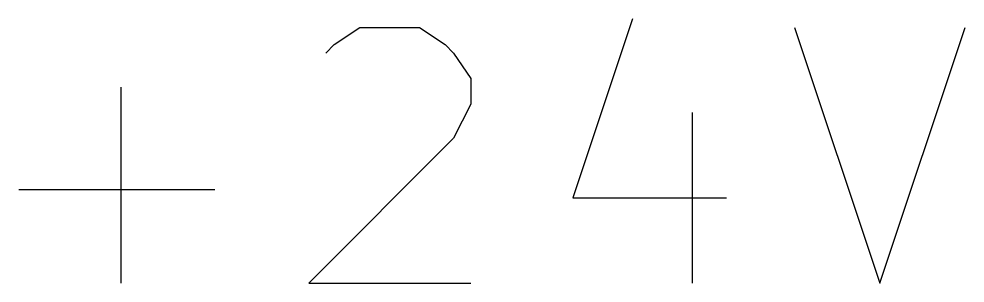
# Model space of a CAD drawing. Extents: x 4000 to 326700, y 4000 to 230000.
# Drawn here: x 223470 to 224580, y 121900 to 122210 of the extents above; entities that cross this region are included whole.
import ezdxf

# ---------------------------------------------------------------- set-up
doc = ezdxf.new("R2010")
doc.units = 0
doc.layers.add('CYAN', color=4, linetype='CONTINUOUS')

msp = doc.modelspace()

# ---------------------------------------------------------------- linework, layer by layer
at = {"layer": 'CYAN'}
for p, q in [((223840, 122180), (223870, 122200)), ((223870, 122200), (223940, 122200)), ((223940, 122200), (223970, 122180)), ((224190, 122210), (224120, 122000)), ((224380, 122200), (224480, 121900)), ((224480, 121900), (224580, 122200)), ((223830, 122170), (223840, 122180)), ((223970, 122180), (223980, 122170)), ((223980, 122170), (224000, 122140)), ((224000, 122140), (224000, 122110)), ((223590, 121900), (223590, 122130)), ((224000, 122110), (223980, 122070)), ((224260, 122100), (224260, 121900)), ((223980, 122070), (223810, 121900)), ((223470, 122010), (223700, 122010)), ((224120, 122000), (224300, 122000)), ((223810, 121900), (224000, 121900))]:
    msp.add_line(p, q, dxfattribs=at)

doc.saveas('drawing.dxf')
